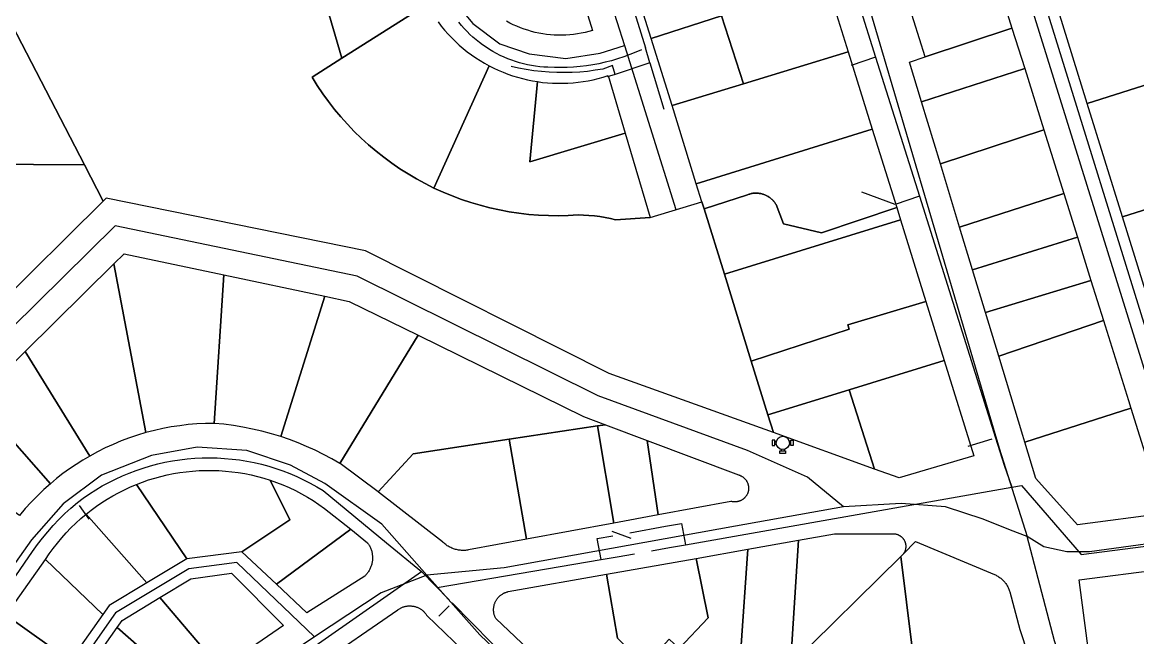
# Model space of a CAD drawing. Extents: x 1876309 to 1899261, y 443723 to 466661.
# Drawn here: x 1889666 to 1890932, y 452708 to 453407 of the extents above; entities that cross this region are included whole.
import ezdxf

# ---------------------------------------------------------------- set-up
doc = ezdxf.new("R2010")
doc.units = 0
doc.header["$MEASUREMENT"] = 0
for name, color, linetype in [('Parcels', 31, 'Continuous'), ('Roads', 7, 'Continuous'), ('TEXT', 2, 'Continuous'), ('Waterlines', 5, 'Continuous')]:
    doc.layers.add(name, color=color, linetype=linetype)

# ---------------------------------------------------------------- blocks, each defined once
blk = doc.blocks.new('Hydrant')
for points in [[(-0.3, -3.5), (-3.3, -3.5), (-3.3, -9.8), (-0.3, -9.8)], [(17.7, -3.5), (20.7, -3.5), (20.7, -9.8), (17.7, -9.8)], [(11.9, -15.6), (11.9, -18.6), (5.5, -18.6), (5.5, -15.6)]]:
    blk.add_lwpolyline(points, close=True)
for points in [[(1.4, -8.5), (-0.3, -8.5), (-0.3, -4.8), (1.4, -4.8)], [(16, -8.5), (17.7, -8.5), (17.7, -4.8), (16, -4.8)], [(6.9, -13.9), (6.9, -15.6), (10.6, -15.6), (10.6, -13.9)]]:
    blk.add_lwpolyline(points)
blk.add_circle((8.7, -6.7), 7.5)

msp = doc.modelspace()

# ---------------------------------------------------------------- linework, layer by layer
at = {"layer": 'Parcels'}
for points in [[(1890266.5, 453548.5), (1890313.5, 453397.8), (1890309.2, 453396.6), (1890305, 453395.6), (1890300.7, 453394.7), (1890296.3, 453393.9), (1890292, 453393.3), (1890287.6, 453392.9), (1890283.2, 453392.6), (1890278.8, 453392.5), (1890274.5, 453392.5), (1890270.1, 453392.6), (1890265.7, 453392.9), (1890261.3, 453393.4), (1890257, 453394), (1890252.7, 453394.8), (1890248.4, 453395.7), (1890244.1, 453396.8), (1890239.9, 453398), (1890235.7, 453399.4), (1890231.6, 453400.9), (1890227.5, 453402.6), (1890223.5, 453404.4), (1890219.6, 453406.3), (1890215.7, 453408.4)], [(1889992.1, 453492.5), (1890029, 453366.2), (1889995.2, 453344.8), (1890001.1, 453335.3), (1890007.3, 453326), (1890013.9, 453317), (1890020.7, 453308.2), (1890027.9, 453299.6), (1890035.3, 453291.3), (1890043, 453283.2), (1890051, 453275.4), (1890059.3, 453267.9), (1890067.8, 453260.7), (1890076.5, 453253.8), (1890085.5, 453247.1), (1890094.7, 453240.8), (1890104.1, 453234.9), (1890113.7, 453229.2), (1890123.6, 453223.9), (1890133.5, 453218.9), (1890143.8, 453214.3), (1890154.1, 453210), (1890164.6, 453206), (1890175.3, 453202.5), (1890186, 453199.3), (1890196.9, 453196.4), (1890207.8, 453194), (1890218.9, 453191.9), (1890230, 453190.3), (1890241.1, 453189), (1890252.3, 453188.1), (1890263.5, 453187.5), (1890274.7, 453187.4), (1890286, 453187.7), (1890297.2, 453188.3), (1890303.3, 453188.2), (1890309.4, 453187.8), (1890315.6, 453187.3), (1890321.7, 453186.5), (1890327.7, 453185.5), (1890333.7, 453184.3), (1890339.7, 453182.9), (1890378.9, 453185.4), (1890437.6, 453203.3), (1890440.1, 453195.1), (1890463.1, 453121), (1890493.7, 453022.1), (1890512.5, 452961.4), (1890518.8, 452941.1), (1890332.4, 453008.4), (1890055.6, 453147.4), (1889761.4, 453207.2), (1889758.1, 453203.9), (1889736.7, 453245.4), (1889654.9, 453403.9)], [(1890125.5, 453427.4), (1890029, 453366.2), (1889992.1, 453492.5)], [(1890138.2, 453407.5), (1890141.8, 453402.8), (1890145.6, 453398.2), (1890149.5, 453393.7), (1890153.6, 453389.4), (1890157.8, 453385.3), (1890162.1, 453381.3), (1890166.6, 453377.4), (1890171.3, 453373.7), (1890176, 453370.2), (1890180.9, 453366.8), (1890185.9, 453363.6), (1890190.9, 453360.5), (1890196.1, 453357.7), (1890133.5, 453218.9), (1890123.6, 453223.9), (1890113.7, 453229.2), (1890104.1, 453234.9), (1890094.7, 453240.8), (1890085.5, 453247.1), (1890076.5, 453253.8), (1890067.8, 453260.7), (1890059.3, 453267.9), (1890051, 453275.4), (1890043, 453283.2), (1890035.3, 453291.3), (1890027.9, 453299.6), (1890020.7, 453308.2), (1890013.9, 453317), (1890007.3, 453326), (1890001.1, 453335.3), (1889995.2, 453344.8), (1890029, 453366.2), (1890029, 453366.2), (1890125.5, 453427.4)], [(1889654.9, 453403.9), (1889736.7, 453245.4), (1889563.3, 453246.5)], [(1890676.3, 452696.6), (1890663.6, 452800.6), (1890663.6, 452800.6), (1890666.3, 452803.3), (1890680.1, 452817.5), (1890769.7, 452779.9), (1890770.7, 452779.5), (1890771.6, 452779.1), (1890772.5, 452778.6), (1890773.4, 452778.1), (1890774.3, 452777.5), (1890775.2, 452776.9), (1890776.1, 452776.3), (1890776.9, 452775.7), (1890777.7, 452775), (1890778.5, 452774.3), (1890779.2, 452773.6), (1890779.9, 452772.8), (1890780.7, 452772.1), (1890781.3, 452771.3), (1890782, 452770.4), (1890782.6, 452769.6), (1890783.2, 452768.7), (1890783.7, 452767.9), (1890784.3, 452767), (1890784.8, 452766), (1890785.2, 452765.1), (1890785.7, 452764.1), (1890786.1, 452763.2), (1890786.4, 452762.2), (1890786.8, 452761.2), (1890787, 452760.2), (1890798.6, 452717.7), (1890801.4, 452708.3), (1890804.5, 452699)], [(1890247.6, 452688.3), (1890203.6, 452730.1), (1890203.3, 452730.8), (1890203, 452731.4), (1890202.7, 452732.1), (1890202.4, 452732.8), (1890202.2, 452733.5), (1890202, 452734.2), (1890201.8, 452734.9), (1890201.6, 452735.6), (1890201.5, 452736.4), (1890201.4, 452737.1), (1890201.3, 452737.8), (1890201.2, 452738.5), (1890201.2, 452739.3), (1890201.2, 452740), (1890201.2, 452740.7), (1890201.2, 452741.5), (1890201.3, 452742.2), (1890201.4, 452742.9), (1890201.5, 452743.7), (1890201.7, 452744.4), (1890201.8, 452745.1), (1890202, 452745.8), (1890202.2, 452746.5), (1890202.5, 452747.2), (1890202.7, 452747.9), (1890203, 452748.6), (1890203.3, 452749.2), (1890203.7, 452749.9), (1890204, 452750.5), (1890204.4, 452751.1), (1890204.8, 452751.8), (1890205.2, 452752.4), (1890205.7, 452752.9), (1890206.1, 452753.5), (1890206.6, 452754.1), (1890207.1, 452754.6), (1890207.6, 452755.1), (1890208.2, 452755.6), (1890208.7, 452756.1), (1890209.3, 452756.6), (1890209.9, 452757), (1890210.5, 452757.4), (1890211.1, 452757.8), (1890211.7, 452758.2), (1890212.4, 452758.6), (1890213, 452758.9), (1890213.7, 452759.2), (1890214.4, 452759.5), (1890215.1, 452759.7), (1890215.8, 452760), (1890216.5, 452760.2), (1890217.2, 452760.4), (1890217.9, 452760.5), (1890329.4, 452780.3), (1890329.4, 452780.3), (1890341.8, 452707.6)], [(1889999.2, 452675.6), (1890092.4, 452739.7), (1890093, 452740.2), (1890093.6, 452740.6), (1890094.3, 452741.1), (1890095, 452741.4), (1890095.6, 452741.8), (1890096.3, 452742.2), (1890097, 452742.5), (1890097.8, 452742.8), (1890098.5, 452743.1), (1890099.2, 452743.3), (1890100, 452743.5), (1890100.7, 452743.7), (1890101.5, 452743.9), (1890102.3, 452744), (1890103, 452744.2), (1890103.8, 452744.3), (1890104.6, 452744.3), (1890105.4, 452744.4), (1890106.1, 452744.4), (1890106.9, 452744.4), (1890107.7, 452744.3), (1890108.5, 452744.2), (1890109.2, 452744.1), (1890110, 452744), (1890110.8, 452743.9), (1890111.5, 452743.7), (1890112.3, 452743.5), (1890113, 452743.3), (1890113.8, 452743), (1890114.5, 452742.7), (1890115.2, 452742.4), (1890115.9, 452742.1), (1890116.6, 452741.8), (1890117.3, 452741.4), (1890118, 452741), (1890118.6, 452740.6), (1890119.3, 452740.1), (1890119.9, 452739.7), (1890120.5, 452739.2), (1890121.1, 452738.7), (1890121.6, 452738.1), (1890122.2, 452737.6), (1890122.7, 452737), (1890123.3, 452736.4), (1890123.8, 452735.8), (1890124.2, 452735.2), (1890124.7, 452734.6), (1890125.1, 452733.9), (1890125.5, 452733.3), (1890196.8, 452664.7)]]:
    msp.add_lwpolyline(points, dxfattribs=at)
for points in [[(1890579.2, 453452.6), (1890460, 453414.4), (1890380, 453388.8), (1890358.6, 453457.7), (1890558, 453520.9), (1890579.2, 453452.6)], [(1890789.6, 453400.6), (1890691, 453367.7), (1890665.2, 453450), (1890764.3, 453481.4), (1890789.6, 453400.6)], [(1890579.2, 453452.6), (1890603.8, 453373.6), (1890484.8, 453337.2), (1890460, 453414.4), (1890579.2, 453452.6)], [(1890948.4, 453412.3), (1890967, 453353.3), (1890959.3, 453350.8), (1890961.9, 453342.6), (1890875, 453314.9), (1890842.3, 453420.3), (1890926.2, 453446.9), (1890936.5, 453450.2), (1890948.4, 453412.3)], [(1890484.8, 453337.2), (1890403.7, 453312.5), (1890380, 453388.8), (1890460, 453414.4), (1890484.8, 453337.2)], [(1890804, 453354.7), (1890687, 453316.9), (1890673.4, 453361.8), (1890691, 453367.7), (1890789.6, 453400.6), (1890804, 453354.7)], [(1890967, 453353.3), (1891059.3, 453382.5), (1891093.1, 453277.9), (1890993.4, 453246.6), (1891003.7, 453214.2), (1890914.9, 453186.3), (1890875, 453314.9), (1890961.9, 453342.6), (1890959.3, 453350.8), (1890967, 453353.3)], [(1890484.8, 453337.2), (1890603.8, 453373.6), (1890631, 453285.9), (1890431.3, 453223.6), (1890403.7, 453312.5), (1890484.8, 453337.2)], [(1890250.9, 453339.7), (1890242.3, 453248.7), (1890350.5, 453281.2), (1890378.9, 453185.4), (1890339.7, 453182.9), (1890333.7, 453184.3), (1890327.7, 453185.5), (1890321.7, 453186.5), (1890315.6, 453187.3), (1890309.4, 453187.8), (1890303.3, 453188.2), (1890297.2, 453188.3), (1890286, 453187.7), (1890274.7, 453187.4), (1890263.5, 453187.5), (1890252.3, 453188.1), (1890241.1, 453189), (1890230, 453190.3), (1890218.9, 453191.9), (1890207.8, 453194), (1890196.9, 453196.4), (1890186, 453199.3), (1890175.3, 453202.5), (1890164.6, 453206), (1890154.1, 453210), (1890143.8, 453214.3), (1890133.5, 453218.9), (1890196.1, 453357.7), (1890201.3, 453355.1), (1890206.5, 453352.6), (1890211.9, 453350.3), (1890217.3, 453348.3), (1890222.8, 453346.4), (1890228.3, 453344.6), (1890233.9, 453343.1), (1890239.5, 453341.8), (1890245.2, 453340.6), (1890250.9, 453339.7)], [(1890250.9, 453339.7), (1890256.7, 453338.9), (1890262.4, 453338.3), (1890268.2, 453337.9), (1890274, 453337.8), (1890279.8, 453337.8), (1890285.6, 453338), (1890291.4, 453338.4), (1890297.2, 453339), (1890302.9, 453339.8), (1890308.6, 453340.8), (1890314.3, 453341.9), (1890320, 453343.3), (1890325.6, 453344.9), (1890331.1, 453346.6), (1890350.5, 453281.2), (1890242.3, 453248.7), (1890250.9, 453339.7)], [(1890804, 453354.7), (1890825.8, 453284.8), (1890708.5, 453246.2), (1890687, 453316.9), (1890804, 453354.7)], [(1890440.1, 453195.1), (1890437.6, 453203.3), (1890431.3, 453223.6), (1890631, 453285.9), (1890658.7, 453196.9), (1890573.2, 453167.9), (1890530.3, 453178.4), (1890521.8, 453200.1), (1890521.3, 453200.8), (1890520.8, 453201.6), (1890520.3, 453202.3), (1890519.8, 453203.1), (1890519.2, 453203.8), (1890518.6, 453204.5), (1890518, 453205.1), (1890517.3, 453205.8), (1890516.6, 453206.4), (1890516, 453207), (1890515.2, 453207.6), (1890514.5, 453208.1), (1890513.8, 453208.6), (1890513, 453209.1), (1890512.2, 453209.6), (1890511.4, 453210), (1890510.6, 453210.5), (1890509.8, 453210.8), (1890509, 453211.2), (1890508.1, 453211.5), (1890507.2, 453211.8), (1890506.4, 453212.1), (1890505.5, 453212.3), (1890504.6, 453212.5), (1890503.7, 453212.7), (1890502.8, 453212.8), (1890501.9, 453213), (1890501, 453213), (1890500.1, 453213.1), (1890499.2, 453213.1), (1890498.3, 453213.1), (1890497.4, 453213), (1890496.4, 453213), (1890495.5, 453212.9), (1890494.6, 453212.7), (1890493.7, 453212.5), (1890492.9, 453212.3), (1890492, 453212.1), (1890491.1, 453211.9), (1890490.2, 453211.6), (1890489.4, 453211.2), (1890440.1, 453195.1)], [(1890730.1, 453174.6), (1890708.5, 453246.2), (1890825.8, 453284.8), (1890848.4, 453212.6), (1890730.1, 453174.6)], [(1890914.9, 453186.3), (1891003.7, 453214.2), (1890993.4, 453246.6), (1891093.1, 453277.9), (1891136, 453145.2), (1891042.2, 453115.4), (1890946.3, 453085), (1890914.9, 453186.3)], [(1889736.7, 453245.4), (1889758.1, 453203.9), (1889634.5, 453082), (1889552.9, 453215.4), (1889554, 453216.8), (1889555, 453218.3), (1889555.9, 453219.8), (1889556.8, 453221.3), (1889557.6, 453222.8), (1889558.4, 453224.4), (1889559.1, 453226), (1889559.8, 453227.6), (1889560.4, 453229.3), (1889561, 453231), (1889561.5, 453232.6), (1889561.9, 453234.3), (1889562.3, 453236.1), (1889562.6, 453237.8), (1889562.9, 453239.5), (1889563.1, 453241.3), (1889563.2, 453243), (1889563.3, 453244.8), (1889563.3, 453246.5), (1889736.7, 453245.4)], [(1890658.7, 453196.9), (1890663.1, 453182.7), (1890463.1, 453121), (1890440.1, 453195.1), (1890489.4, 453211.2), (1890490.2, 453211.6), (1890491.1, 453211.9), (1890492, 453212.1), (1890492.9, 453212.3), (1890493.7, 453212.5), (1890494.6, 453212.7), (1890495.5, 453212.9), (1890496.4, 453213), (1890497.4, 453213), (1890498.3, 453213.1), (1890499.2, 453213.1), (1890500.1, 453213.1), (1890501, 453213), (1890501.9, 453213), (1890502.8, 453212.8), (1890503.7, 453212.7), (1890504.6, 453212.5), (1890505.5, 453212.3), (1890506.4, 453212.1), (1890507.2, 453211.8), (1890508.1, 453211.5), (1890509, 453211.2), (1890509.8, 453210.8), (1890510.6, 453210.5), (1890511.4, 453210), (1890512.2, 453209.6), (1890513, 453209.1), (1890513.8, 453208.6), (1890514.5, 453208.1), (1890515.2, 453207.6), (1890516, 453207), (1890516.6, 453206.4), (1890517.3, 453205.8), (1890518, 453205.1), (1890518.6, 453204.5), (1890519.2, 453203.8), (1890519.8, 453203.1), (1890520.3, 453202.3), (1890520.8, 453201.6), (1890521.3, 453200.8), (1890521.8, 453200.1), (1890530.3, 453178.4), (1890573.2, 453167.9), (1890658.7, 453196.9)], [(1890848.4, 453212.6), (1890863.9, 453163), (1890744.8, 453126.1), (1890730.1, 453174.6), (1890848.4, 453212.6)], [(1890691.9, 453089.9), (1890603.2, 453063.5), (1890604.7, 453058.5), (1890493.7, 453022.1), (1890463.1, 453121), (1890663.1, 453182.7), (1890691.9, 453089.9)], [(1890863.9, 453163), (1890879.2, 453113.9), (1890759.5, 453077.7), (1890744.8, 453126.1), (1890863.9, 453163)], [(1889894.8, 453120.2), (1889884, 452951.6), (1889874.2, 452951.5), (1889864.4, 452951), (1889854.6, 452950.2), (1889844.9, 452949), (1889835.2, 452947.5), (1889825.6, 452945.7), (1889816.1, 452943.6), (1889806.6, 452941.1), (1889770, 453132.7), (1889781.7, 453144.2), (1889894.8, 453120.2)], [(1889742.8, 452914.5), (1889669.4, 453033.3), (1889770, 453132.7), (1889806.6, 452941.1), (1889797.1, 452938.3), (1889787.8, 452935.1), (1889778.5, 452931.6), (1889769.4, 452927.8), (1889760.4, 452923.7), (1889751.5, 452919.3), (1889742.8, 452914.5)], [(1889959.5, 452936.6), (1889948.9, 452939.9), (1889938.3, 452942.7), (1889927.5, 452945.2), (1889916.7, 452947.4), (1889905.9, 452949.2), (1889894.9, 452950.6), (1889884, 452951.6), (1889894.8, 453120.2), (1890009.5, 453096), (1889959.5, 452936.6)], [(1890774.6, 453028), (1890759.5, 453077.7), (1890879.2, 453113.9), (1890893.4, 453068.5), (1890774.6, 453028)], [(1890009.5, 453096), (1890037.2, 453090.1), (1890115.6, 453051.6), (1890026.5, 452906.1), (1890017.4, 452911.4), (1890008.1, 452916.4), (1889998.6, 452921.1), (1889989, 452925.4), (1889979.3, 452929.5), (1889969.4, 452933.2), (1889959.5, 452936.6), (1890009.5, 453096)], [(1890493.7, 453022.1), (1890604.7, 453058.5), (1890603.2, 453063.5), (1890691.9, 453089.9), (1890712.7, 453023), (1890604.6, 452989.7), (1890512.5, 452961.4), (1890493.7, 453022.1)], [(1890924.6, 452968.8), (1890804.2, 452930.3), (1890801.9, 452937.9), (1890774.6, 453028), (1890893.4, 453068.5), (1890921.9, 452977.4), (1890924.6, 452968.8)], [(1890070, 452873.9), (1890026.9, 452905.9), (1890026.5, 452906.1), (1890115.6, 453051.6), (1890303.4, 452959.3), (1890328.1, 452950), (1890319.3, 452948.7), (1890218.9, 452933.5), (1890110, 452917), (1890070, 452873.9)], [(1889669.4, 453033.3), (1889742.8, 452914.5), (1889735, 452909.9), (1889727.3, 452905), (1889719.7, 452899.9), (1889712.4, 452894.5), (1889705.2, 452888.9), (1889698.1, 452883.1), (1889613.9, 452978.6), (1889669.4, 453033.3)], [(1890633.6, 452899.7), (1890604.6, 452989.7), (1890712.7, 453023), (1890746.3, 452914.9), (1890661.5, 452889.7), (1890633.6, 452899.7)], [(1890604.6, 452989.7), (1890633.6, 452899.7), (1890518.8, 452941.1), (1890512.5, 452961.4), (1890604.6, 452989.7)], [(1889613.9, 452978.6), (1889698.1, 452883.1), (1889690.6, 452876.4), (1889683.4, 452869.4), (1889676.3, 452862.2), (1889669.6, 452854.8), (1889663.1, 452847.1), (1889556.7, 452922.2), (1889613.9, 452978.6)], [(1890924.6, 452968.8), (1890962, 452849.1), (1890864.1, 452836.2), (1890816.7, 452889), (1890804.2, 452930.3), (1890924.6, 452968.8)], [(1890319.3, 452948.7), (1890337.5, 452838.4), (1890238.5, 452820), (1890218.9, 452933.5), (1890319.3, 452948.7)], [(1890319.3, 452948.7), (1890328.1, 452950), (1890375.4, 452932.2), (1890387.9, 452847.7), (1890337.5, 452838.4), (1890319.3, 452948.7)], [(1890070, 452873.9), (1890110, 452917), (1890218.9, 452933.5), (1890238.5, 452820), (1890172.8, 452807.9), (1890171.6, 452807.7), (1890170.5, 452807.5), (1890169.4, 452807.4), (1890168.2, 452807.4), (1890167.1, 452807.4), (1890165.9, 452807.4), (1890164.8, 452807.4), (1890163.6, 452807.5), (1890162.5, 452807.6), (1890161.4, 452807.8), (1890160.2, 452808), (1890159.1, 452808.2), (1890158, 452808.5), (1890156.9, 452808.8), (1890155.8, 452809.2), (1890154.8, 452809.6), (1890153.7, 452810), (1890152.7, 452810.5), (1890151.6, 452811), (1890150.6, 452811.5), (1890149.6, 452812.1), (1890148.6, 452812.7), (1890147.7, 452813.3), (1890146.8, 452814), (1890145.9, 452814.7), (1890145, 452815.4), (1890144.1, 452816.2), (1890143.3, 452817), (1890070.4, 452873.6), (1890070, 452873.9)], [(1890387.9, 452847.7), (1890375.4, 452932.2), (1890479.1, 452893.1), (1890479.6, 452893), (1890480.1, 452892.8), (1890480.6, 452892.6), (1890481.1, 452892.4), (1890481.6, 452892.2), (1890482.1, 452892), (1890482.6, 452891.7), (1890483, 452891.4), (1890483.5, 452891.1), (1890484, 452890.8), (1890484.4, 452890.5), (1890484.8, 452890.2), (1890485.2, 452889.8), (1890485.6, 452889.5), (1890486, 452889.1), (1890486.4, 452888.7), (1890486.8, 452888.3), (1890487.1, 452887.9), (1890487.5, 452887.5), (1890487.8, 452887), (1890488.1, 452886.6), (1890488.4, 452886.1), (1890488.6, 452885.6), (1890488.9, 452885.2), (1890489.1, 452884.7), (1890489.4, 452884.2), (1890489.6, 452883.7), (1890489.8, 452883.2), (1890489.9, 452882.7), (1890490.1, 452882.1), (1890490.2, 452881.6), (1890490.3, 452881.1), (1890490.4, 452880.5), (1890490.5, 452880), (1890490.6, 452879.5), (1890490.6, 452878.9), (1890490.6, 452878.4), (1890490.6, 452877.8), (1890490.6, 452877.3), (1890490.6, 452876.7), (1890490.5, 452876.2), (1890490.4, 452875.7), (1890490.4, 452875.1), (1890490.2, 452874.6), (1890490.1, 452874.1), (1890490, 452873.6), (1890489.8, 452873), (1890489.6, 452872.5), (1890489.4, 452872), (1890489.2, 452871.5), (1890489, 452871), (1890488.7, 452870.6), (1890488.5, 452870.1), (1890488.2, 452869.6), (1890487.9, 452869.2), (1890487.6, 452868.7), (1890487.2, 452868.3), (1890486.9, 452867.9), (1890486.5, 452867.5), (1890486.1, 452867.1), (1890485.8, 452866.7), (1890485.4, 452866.3), (1890484.9, 452866), (1890484.5, 452865.6), (1890484.1, 452865.3), (1890483.6, 452865), (1890483.2, 452864.7), (1890482.7, 452864.4), (1890482.2, 452864.2), (1890481.8, 452863.9), (1890481.3, 452863.7), (1890480.8, 452863.5), (1890480.3, 452863.3), (1890479.7, 452863.1), (1890479.2, 452863), (1890478.7, 452862.8), (1890478.2, 452862.7), (1890477.6, 452862.6), (1890477.1, 452862.5), (1890476.6, 452862.5), (1890476, 452862.4), (1890475.5, 452862.4), (1890474.9, 452862.4), (1890474.4, 452862.4), (1890473.8, 452862.4), (1890473.3, 452862.5), (1890472.8, 452862.5), (1890472.2, 452862.6), (1890471.7, 452862.7), (1890471.2, 452862.9), (1890470.6, 452863), (1890387.9, 452847.7)], [(1889947.5, 452887.1), (1889970, 452841.9), (1889915.6, 452805.7), (1889852.9, 452797.7), (1889795.8, 452882.2), (1889802.6, 452884.9), (1889809.5, 452887.3), (1889816.5, 452889.4), (1889823.6, 452891.4), (1889830.7, 452893), (1889837.9, 452894.5), (1889845.1, 452895.7), (1889852.3, 452896.7), (1889859.6, 452897.4), (1889867, 452897.9), (1889874.4, 452898.2), (1889881.9, 452898.2), (1889889.3, 452897.9), (1889896.7, 452897.4), (1889904.1, 452896.7), (1889911.4, 452895.7), (1889918.8, 452894.5), (1889926, 452893), (1889933.3, 452891.3), (1889940.4, 452889.3), (1889947.5, 452887.1)], [(1889738.6, 452848.5), (1889744.4, 452853.1), (1889750.4, 452857.5), (1889756.5, 452861.6), (1889762.7, 452865.6), (1889769.1, 452869.4), (1889775.6, 452872.9), (1889782.2, 452876.3), (1889788.9, 452879.4), (1889795.8, 452882.2), (1889852.9, 452797.7), (1889807.7, 452770.6), (1889738.6, 452848.5)], [(1889947.5, 452887.1), (1889954.8, 452884.5), (1889962.1, 452881.7), (1889969.2, 452878.6), (1889976.2, 452875.3), (1889983.1, 452871.7), (1889989.9, 452867.9), (1889996.5, 452863.9), (1890003, 452859.6), (1890009.3, 452855.1), (1890039.2, 452831.3), (1889954.9, 452768.9), (1889915.6, 452805.7), (1889970, 452841.9), (1889947.5, 452887.1)], [(1889807.7, 452770.6), (1889764.7, 452744.9), (1889757.5, 452734.6), (1889692.5, 452797), (1889696.8, 452803.4), (1889701.3, 452809.6), (1889706.1, 452815.7), (1889711, 452821.7), (1889716.1, 452827.4), (1889721.5, 452833), (1889727, 452838.3), (1889732.7, 452843.5), (1889738.6, 452848.5), (1889807.7, 452770.6)], [(1890039.2, 452831.3), (1890058.1, 452816.1), (1890058.6, 452815.3), (1890059.2, 452814.5), (1890059.7, 452813.7), (1890060.2, 452812.8), (1890060.7, 452811.9), (1890061.1, 452811), (1890061.5, 452810.1), (1890061.9, 452809.2), (1890062.2, 452808.3), (1890062.5, 452807.3), (1890062.8, 452806.4), (1890063, 452805.4), (1890063.2, 452804.5), (1890063.4, 452803.5), (1890063.5, 452802.5), (1890063.6, 452801.5), (1890063.7, 452800.5), (1890063.8, 452799.5), (1890063.8, 452798.5), (1890063.7, 452797.6), (1890063.7, 452796.6), (1890063.6, 452795.6), (1890063.4, 452794.6), (1890063.3, 452793.6), (1890063.1, 452792.7), (1890062.8, 452791.7), (1890062.6, 452790.7), (1890062.3, 452789.8), (1890061.9, 452788.9), (1890061.6, 452787.9), (1890061.2, 452787), (1890060.8, 452786.1), (1890060.3, 452785.3), (1890059.8, 452784.4), (1890059.3, 452783.5), (1890058.8, 452782.7), (1890058.2, 452781.9), (1890057.6, 452781.1), (1890057, 452780.4), (1890056.3, 452779.6), (1890055.6, 452778.9), (1890054.9, 452778.2), (1889989.3, 452736.6), (1889954.9, 452768.9), (1890039.2, 452831.3)], [(1890666.3, 452803.3), (1890663.6, 452800.6), (1890538.3, 452676.9), (1890547.4, 452818.9), (1890588.2, 452826.2), (1890655.5, 452826.2), (1890656, 452826.2), (1890656.5, 452826.1), (1890657, 452826.1), (1890657.5, 452826), (1890658, 452825.9), (1890658.5, 452825.7), (1890659, 452825.6), (1890659.5, 452825.4), (1890659.9, 452825.3), (1890660.4, 452825.1), (1890660.8, 452824.9), (1890661.3, 452824.7), (1890661.7, 452824.4), (1890662.2, 452824.2), (1890662.6, 452823.9), (1890663, 452823.6), (1890663.4, 452823.3), (1890663.8, 452823), (1890664.2, 452822.7), (1890664.5, 452822.4), (1890664.9, 452822), (1890665.3, 452821.7), (1890665.6, 452821.3), (1890665.9, 452820.9), (1890666.2, 452820.5), (1890666.5, 452820.1), (1890666.8, 452819.7), (1890667.1, 452819.3), (1890667.3, 452818.8), (1890667.5, 452818.4), (1890667.8, 452818), (1890668, 452817.5), (1890668.1, 452817), (1890668.3, 452816.6), (1890668.5, 452816.1), (1890668.6, 452815.6), (1890668.7, 452815.1), (1890668.8, 452814.6), (1890668.9, 452814.1), (1890669, 452813.6), (1890669, 452813.1), (1890669.1, 452812.7), (1890669.1, 452812.2), (1890669.1, 452811.7), (1890669.1, 452811.2), (1890669.1, 452810.7), (1890669, 452810.2), (1890668.9, 452809.7), (1890668.8, 452809.2), (1890668.7, 452808.7), (1890668.6, 452808.2), (1890668.5, 452807.7), (1890668.3, 452807.2), (1890668.2, 452806.8), (1890668, 452806.3), (1890667.8, 452805.8), (1890667.6, 452805.4), (1890667.3, 452805), (1890667.1, 452804.5), (1890666.8, 452804.1), (1890666.5, 452803.7), (1890666.3, 452803.3)], [(1890489.7, 452808.7), (1890547.4, 452818.9), (1890538.3, 452676.9), (1890520.6, 452659.3), (1890481.8, 452694.3), (1890489.7, 452808.7)], [(1890411.7, 452696), (1890444.9, 452730.8), (1890431.2, 452798.3), (1890489.7, 452808.7), (1890481.8, 452694.3), (1890520.6, 452659.3), (1890486.7, 452625.9), (1890440.1, 452669.4), (1890411.7, 452696)], [(1890663.6, 452800.6), (1890676.3, 452696.6), (1890685.4, 452622.2), (1890562.1, 452608.4), (1890560.8, 452619.8), (1890520.6, 452659.3), (1890538.3, 452676.9), (1890663.6, 452800.6)], [(1889692.5, 452797), (1889757.5, 452734.6), (1889720.6, 452681.9), (1889647.9, 452733.8), (1889692.5, 452797)], [(1890411.7, 452696), (1890400.4, 452706.6), (1890372.7, 452676.7), (1890341.8, 452707.6), (1890329.4, 452780.3), (1890431.2, 452798.3), (1890444.9, 452730.8), (1890411.7, 452696)], [(1889822.4, 452753.7), (1889857.5, 452775), (1889903.7, 452781.6), (1889962.6, 452722.2), (1889891.1, 452672.9), (1889822.4, 452753.7)], [(1890960.1, 452786), (1890973.2, 452686.7), (1891059.4, 452698), (1891065.9, 452648.4), (1891079.7, 452543.8), (1891081.9, 452527.2), (1890942.3, 452613.3), (1890936.5, 452617), (1890930.8, 452621), (1890925.3, 452625.1), (1890919.9, 452629.4), (1890914.6, 452633.9), (1890909.6, 452638.5), (1890904.6, 452643.4), (1890899.9, 452648.4), (1890895.3, 452653.6), (1890890.9, 452658.9), (1890886.7, 452664.3), (1890882.7, 452670), (1890878.8, 452675.7), (1890865.9, 452773.8), (1890960.1, 452786)], [(1889822.4, 452753.7), (1889891.1, 452672.9), (1889855.2, 452648.2), (1889774, 452719.8), (1889779.7, 452727.9), (1889822.4, 452753.7)], [(1889647.9, 452733.8), (1889720.6, 452681.9), (1889685.3, 452631.5), (1889612.6, 452683.7), (1889647.9, 452733.8)], [(1889774, 452719.8), (1889855.2, 452648.2), (1889826.4, 452606.9), (1889738.1, 452668.6), (1889774, 452719.8)]]:
    msp.add_lwpolyline(points, close=True, dxfattribs=at)
at = {"layer": 'Roads'}
for p, q in [((1890207.7, 453832.4), (1890349.6, 453380.8)), ((1890349.6, 453380.8), (1890408.2, 453194.4))]:
    msp.add_line(p, q, dxfattribs=at)
for points in [[(1890515.9, 453802.6), (1890775, 452923.5), (1890806.9, 452823.1)], [(1891010.6, 453672.2), (1890759.1, 453593.2), (1890999, 452822.4)], [(1890117.8, 453552.7), (1890125.4, 453510.9), (1890132.8, 453475.8), (1890152.7, 453435.9), (1890177.8, 453405.6), (1890208.1, 453382.6), (1890241.5, 453371.1), (1890283.3, 453365.9), (1890322.3, 453372.2), (1890349.6, 453380.8)], [(1890598.4, 452856.7), (1890557.4, 452890.4), (1890489.2, 452920.8), (1890320, 452982.8), (1890046.4, 453118.8), (1889771.7, 453175.8), (1889300.4, 452710.9), (1889121.1, 452438.5), (1888830, 452196.5)], [(1890125.5, 452779.3), (1890074.3, 452837.1), (1890009.7, 452883.5), (1889970.6, 452904.2), (1889921.1, 452920.7), (1889864.9, 452924.4), (1889813, 452915.2), (1889756.1, 452892.6), (1889712.7, 452860.2), (1889676.5, 452819.2), (1889598.5, 452708.8)], [(1890598.4, 452856.7), (1890475.7, 452834.9), (1890213, 452787.6), (1890125.5, 452779.3)], [(1890806.9, 452823.1), (1890787.9, 452830.3), (1890756.7, 452842.9), (1890714, 452856.7), (1890663.7, 452860.5), (1890598.4, 452856.7)], [(1890877.4, 452631.3), (1890862.7, 452646.8), (1890850, 452667.9), (1890838, 452704.5), (1890806.9, 452823.1)], [(1890999, 452822.4), (1890877.4, 452805.6), (1890851.7, 452805.6), (1890825.8, 452811.4), (1890806.9, 452823.1)], [(1889998, 452709.1), (1889909.7, 452793.7), (1889855.2, 452786.3), (1889772.2, 452736.4), (1889474.7, 452311.9), (1889333.3, 452235), (1889329.6, 452233.2)], [(1890125.5, 452779.3), (1890073.7, 452759.1), (1889998, 452709.1)], [(1890125.5, 452779.3), (1890185.7, 452711.6), (1890405.9, 452500.8)], [(1889998, 452709.1), (1889874.7, 452626.8), (1889855.8, 452601.3)]]:
    msp.add_lwpolyline(points, dxfattribs=at)
at = {"layer": 'Waterlines', "color": 5}
for p, q in [((1890355.1, 453437.4), (1890373.6, 453378.1)), ((1890616, 453426.5), (1890634.6, 453367.5)), ((1890378.7, 453361.2), (1890373.6, 453378.1)), ((1890378.7, 453361.2), (1890339, 453348)), ((1890378.7, 453361.2), (1890394.5, 453308.3)), ((1890634.6, 453367.5), (1890607, 453358)), ((1890634.6, 453367.5), (1890684.5, 453209.5)), ((1890339, 453348), (1890330, 453345)), ((1890657, 453200), (1890619, 453214)), ((1890684.5, 453209.5), (1890657, 453200)), ((1890684.5, 453209.5), (1890771, 452935.1)), ((1890766.6, 452933.8), (1890739.6, 452925.4)), ((1890771, 452935.1), (1890780.8, 452904.3)), ((1890780.8, 452904.3), (1890789.5, 452879)), ((1890418.9, 452813.8), (1890789.5, 452879)), ((1889730.8, 452858.5), (1889741.6, 452843)), ((1890335.3, 452829.2), (1890356.9, 452821.4)), ((1890355.7, 452827.3), (1890396.4, 452834.7)), ((1890079.6, 452815.9), (1890119.2, 452783.2)), ((1890400.7, 452810.6), (1890418.9, 452813.8)), ((1890323.2, 452796.9), (1890341.4, 452800.1)), ((1890341.4, 452800.1), (1890361.3, 452803.6)), ((1890380.5, 452807), (1890400.7, 452810.6)), ((1890137, 452765.2), (1890323.2, 452796.9)), ((1889869.6, 452609.1), (1890119.2, 452783.2)), ((1890150.9, 452751.1), (1890119.2, 452783.2)), ((1890139.2, 452732.8), (1890150.9, 452744.4)), ((1890154.2, 452747.7), (1890369.8, 452529.5))]:
    msp.add_line(p, q, dxfattribs=at)
for points in [[(1890806.5, 453625.1), (1890769.2, 453613.7), (1891009, 452841)], [(1890369.2, 453376), (1890362.5, 453373.1), (1890355.8, 453370.4), (1890348.9, 453367.9), (1890342, 453365.6), (1890335, 453363.5), (1890328, 453361.7), (1890320.8, 453360.1), (1890313.7, 453358.8), (1890306.5, 453357.7), (1890299.3, 453356.8), (1890292, 453356.2), (1890284.7, 453355.8), (1890277.4, 453355.6), (1890270.2, 453355.7), (1890262.9, 453356), (1890258.2, 453356.3), (1890253.5, 453356.7), (1890248.9, 453357.2), (1890244.3, 453358), (1890239.7, 453358.9), (1890235.1, 453359.9), (1890230.6, 453361.1), (1890226.1, 453362.5), (1890221.7, 453364), (1890217.3, 453365.7), (1890213, 453367.5), (1890208.8, 453369.5), (1890204.6, 453371.6), (1890200.5, 453373.8), (1890196.5, 453376.2), (1890192.6, 453378.7), (1890188.7, 453381.4), (1890185, 453384.2), (1890181.3, 453387.1), (1890177.8, 453390.2), (1890174.3, 453393.3), (1890171, 453396.6), (1890167.8, 453400), (1890164.7, 453403.5), (1890161.7, 453407.1)], [(1890325, 453354), (1890316.4, 453352.6), (1890307.7, 453351.4), (1890299, 453350.6), (1890290.3, 453350.1), (1890281.6, 453349.9), (1890272.8, 453350), (1890264.1, 453350.4), (1890255.4, 453351.1), (1890246.7, 453352.1), (1890238.1, 453353.5), (1890229.5, 453355.1), (1890221, 453357)], [(1890339, 453348), (1890336, 453358), (1890325, 453354)], [(1889728.7, 452861.6), (1889735.5, 452866.7), (1889742.5, 452871.5), (1889749.7, 452876.1), (1889757, 452880.5), (1889764.4, 452884.5), (1889772, 452888.4), (1889779.8, 452891.9), (1889787.6, 452895.2), (1889795.5, 452898.2), (1889803.6, 452900.9), (1889811.7, 452903.4), (1889819.9, 452905.5), (1889828.2, 452907.4), (1889836.6, 452909), (1889845, 452910.3), (1889853.4, 452911.3), (1889861.9, 452912), (1889870.4, 452912.4), (1889878.9, 452912.5), (1889887.4, 452912.4), (1889895.8, 452911.9), (1889904.3, 452911.1), (1889912.7, 452910.1), (1889921.1, 452908.7), (1889929.5, 452907.1), (1889937.7, 452905.1), (1889945.9, 452902.9), (1889954.1, 452900.4), (1889962.1, 452897.6), (1889970, 452894.6), (1889977.8, 452891.2), (1889985.5, 452887.6), (1889993.1, 452883.8), (1890000.5, 452879.6), (1890007.8, 452875.2), (1890079.6, 452815.9)], [(1890789.5, 452879), (1890800.5, 452881), (1890868, 452802.7), (1891015, 452821.7)], [(1889566, 452643.6), (1889677.8, 452806.2), (1889683.3, 452813.9), (1889689, 452821.4), (1889695.1, 452828.6), (1889701.3, 452835.7), (1889707.8, 452842.5), (1889714.6, 452849.1), (1889721.5, 452855.5), (1889728.7, 452861.6)], [(1890396.4, 452834.7), (1890414.6, 452838), (1890418.9, 452813.8)], [(1890323.2, 452796.9), (1890318.8, 452820.7), (1890336.4, 452823.8)]]:
    msp.add_lwpolyline(points, dxfattribs=at)

# ---------------------------------------------------------------- block references
at = {"layer": 'TEXT'}
msp.add_blockref('Hydrant', (1890520.7, 452936.1), dxfattribs=at)

doc.saveas('drawing.dxf')
